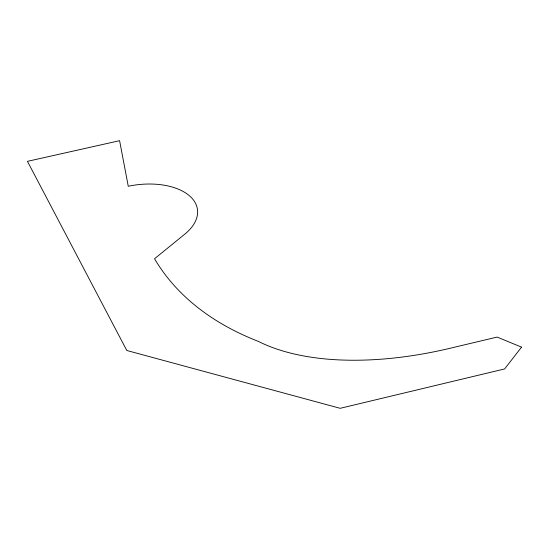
<?xml version="1.0" encoding="UTF-8"?>
<svg xmlns="http://www.w3.org/2000/svg" width="549" height="549" viewBox="0 0 549 549"><rect width="100%" height="100%" fill="white"/><g stroke="black" fill="none" stroke-linecap="round" stroke-linejoin="round"><path stroke-width="0.82" d="M521.55 347.14L504.613 368.949L340.181 408.312L126.785 350.488L27.45 161.344L119.6 140.688L128.26 186.255A58.668 33.077 -8.4 0 1 189.281 195.643A58.668 33.077 -8.4 0 1 184.704 234.224L154.537 258.751A571.015 305.45 -27.3 0 0 258.421 341.423A252.979 126.586 -18.9 0 0 453.392 347.476L497.113 337.079L521.55 347.14"/></g></svg>
